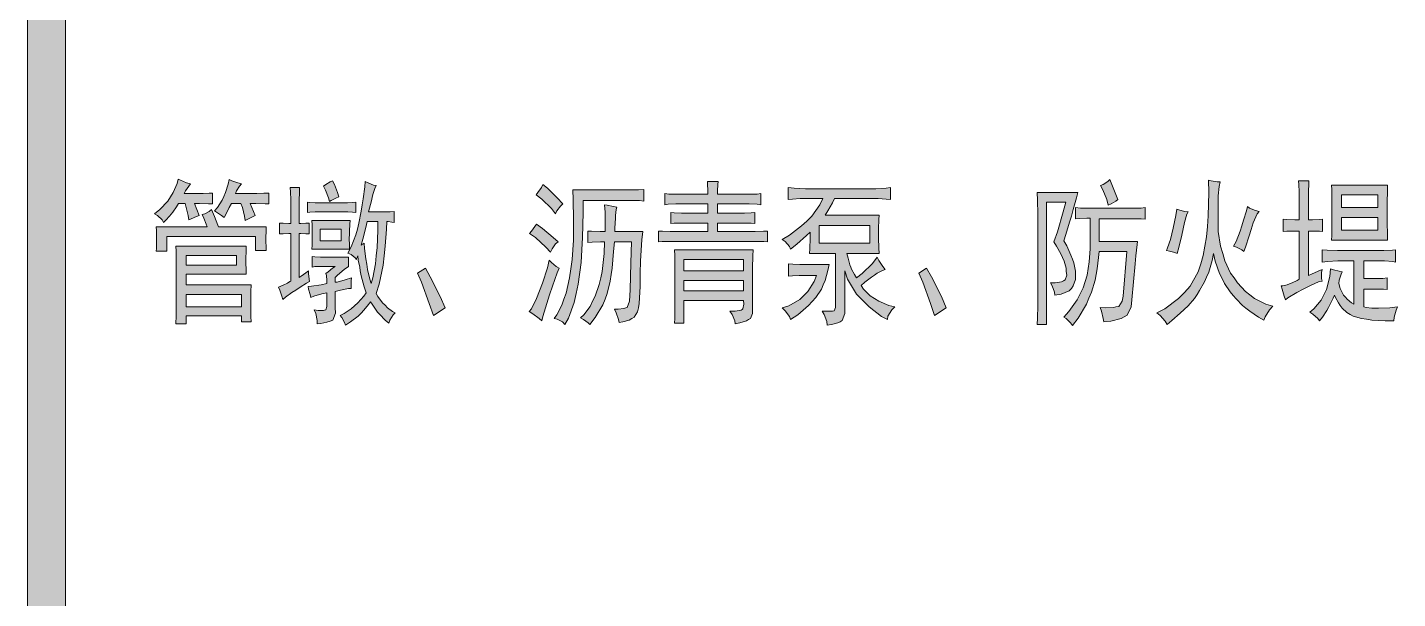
# Model space of a CAD drawing. Header units: millimetres. Extents: x 0 to 586, y 0 to 414.
# Drawn here: x 541.05 to 565.85, y 20.63 to 30.97 of the extents above; entities that cross this region are included whole.
import ezdxf

# ---------------------------------------------------------------- set-up
doc = ezdxf.new("R2010")
doc.units = ezdxf.units.MM

msp = doc.modelspace()

# ---------------------------------------------------------------- hatches: boundary and pattern name
h = msp.add_hatch(color=0)
h.dxf.hatch_style = 2
h.paths.add_polyline_path([(541.736139, 9.860139), (541.048222, 9.860139), (541.048222, 404.223361), (541.736139, 404.223361)])
h = msp.add_hatch(color=0)
h.dxf.hatch_style = 2
h.paths.add_polyline_path([(544.399611, 27.774194), (544.329056, 27.777722), (544.16325, 27.784778), (544.071528, 27.784778), (544.159722, 27.562528), (544.106806, 27.544889), (544.011556, 27.506083), (543.97275, 27.484917), (543.958639, 27.562528), (543.923361, 27.710694), (543.902194, 27.784778), (543.785778, 27.784778), (543.746972, 27.721278), (543.679944, 27.626028), (543.648194, 27.59075), (543.619972, 27.555472), (543.552944, 27.477861), (543.514139, 27.439056), (543.485917, 27.484917), (543.404778, 27.562528), (543.351861, 27.594278), (543.447111, 27.671889), (543.588222, 27.827111), (543.637611, 27.904722), (543.687, 27.982333), (543.757556, 28.144611), (543.778722, 28.22575), (543.817528, 28.204583), (543.930417, 28.158722), (544.000972, 28.137556), (543.969222, 28.09875), (543.912778, 28.010556), (543.884556, 27.961167), (544.177361, 27.961167), (544.230278, 27.961167), (544.339639, 27.968222), (544.399611, 27.97175)])
h = msp.add_hatch(color=0)
h.dxf.hatch_style = 2
h.paths.add_polyline_path([(544.992278, 27.474333), (544.978167, 27.551944), (544.939361, 27.707167), (544.911139, 27.784778), (544.745333, 27.784778), (544.703, 27.707167), (544.6395, 27.580167), (544.611278, 27.530778), (544.561889, 27.562528), (544.473694, 27.6225), (544.434889, 27.650722), (544.487806, 27.710694), (544.572472, 27.841222), (544.604222, 27.911778), (544.632444, 27.978806), (544.681833, 28.134028), (544.699472, 28.215167), (544.748861, 28.194), (544.858222, 28.155194), (544.921722, 28.137556), (544.886444, 28.09875), (544.833528, 28.010556), (544.815889, 27.961167), (545.161611, 27.961167), (545.200417, 27.961167), (545.327417, 27.968222), (545.419139, 27.97175), (545.419139, 27.774194), (545.352111, 27.777722), (545.182778, 27.784778), (545.080472, 27.784778), (545.168667, 27.562528)])
h = msp.add_hatch(color=0)
h.dxf.hatch_style = 2
h.paths.add_polyline_path([(545.817778, 27.795361), (545.817778, 27.851806), (545.810722, 27.989389), (545.807194, 28.070528), (545.976528, 28.070528), (545.973, 27.982333), (545.965944, 27.84475), (545.965944, 27.795361), (545.965944, 27.417889), (545.997694, 27.417889), (546.085889, 27.424944), (546.145861, 27.428472), (546.145861, 27.230917), (546.085889, 27.234444), (545.997694, 27.2415), (545.965944, 27.2415), (545.965944, 26.444222), (546.001222, 26.465389), (546.085889, 26.525361), (546.135278, 26.564167), (546.138806, 26.51125), (546.149389, 26.408944), (546.152917, 26.366611), (546.103528, 26.338389), (545.983583, 26.264306), (545.9095, 26.214917), (545.835417, 26.169056), (545.719, 26.084389), (545.673139, 26.045583), (545.6555, 26.102028), (545.616694, 26.211389), (545.595528, 26.267833), (545.634333, 26.281944), (545.701361, 26.313694), (545.729583, 26.327806), (545.754278, 26.341917), (545.800139, 26.366611), (545.817778, 26.377194), (545.817778, 27.2415), (545.7825, 27.2415), (545.680194, 27.234444), (545.613167, 27.230917), (545.613167, 27.428472), (545.680194, 27.424944), (545.7825, 27.417889), (545.817778, 27.417889)])
h = msp.add_hatch(color=0)
h.dxf.hatch_style = 2
h.paths.add_polyline_path([(546.569194, 28.194), (546.604472, 28.123444), (546.660917, 27.978806), (546.685611, 27.904722), (546.632694, 27.8765), (546.548028, 27.834167), (546.516278, 27.816528), (546.498639, 27.883556), (546.445722, 28.021139), (546.410444, 28.095222), (546.44925, 28.123444), (546.530389, 28.172833)])
h = msp.add_hatch(color=0)
h.paths.add_polyline_path([(547.031333, 26.832278), (547.02075, 26.814639), (547.006639, 26.782889), (547.003111, 26.76525), (546.981944, 26.797), (546.907861, 26.8605), (546.851417, 26.885194), (546.911389, 26.998083), (546.996056, 27.213278), (547.02075, 27.319111), (547.048972, 27.424944), (547.091306, 27.643667), (547.108944, 27.756556), (547.126583, 27.869444), (547.154806, 28.084639), (547.161861, 28.183417), (547.214778, 28.155194), (547.313556, 28.116389), (547.359417, 28.105806), (547.334722, 28.056417), (547.299444, 27.947056), (547.288861, 27.890611), (547.27475, 27.830639), (547.243, 27.700111), (547.225361, 27.629556), (547.429972, 27.629556), (547.486417, 27.629556), (547.616944, 27.633083), (547.6875, 27.640139), (547.6875, 27.439056), (547.645167, 27.446111), (547.578139, 27.453167), (547.553444, 27.453167), (547.549917, 27.319111), (547.525222, 27.012194), (547.507583, 26.835806), (547.489944, 26.662944), (547.415861, 26.32075), (547.359417, 26.154944), (547.394694, 26.094972), (547.475833, 25.985611), (547.521694, 25.93975), (547.567556, 25.893889), (547.659278, 25.823333), (547.705139, 25.802167), (547.669861, 25.763361), (547.609889, 25.668111), (547.588722, 25.611667), (547.525222, 25.668111), (547.426444, 25.770417), (547.387639, 25.816278), (547.352361, 25.865667), (547.288861, 25.957389), (547.260639, 25.999722), (547.225361, 25.950333), (547.140694, 25.848028), (547.087778, 25.795111), (547.038389, 25.742194), (546.897278, 25.636361), (546.809083, 25.579917), (546.791444, 25.629306), (546.742056, 25.7175), (546.710306, 25.756306), (546.780861, 25.791583), (546.911389, 25.87625), (546.971361, 25.929167), (547.031333, 25.982083), (547.137167, 26.102028), (547.1795, 26.165528), (547.144222, 26.271361), (547.091306, 26.472444), (547.073667, 26.564167), (547.063083, 26.627667), (547.038389, 26.758194)])
h.paths.add_polyline_path([(547.197139, 27.453167), (547.175972, 27.347333), (547.123056, 27.135667), (547.091306, 27.029833), (547.101889, 27.036889), (547.126583, 27.054528), (547.144222, 27.065111), (547.151278, 26.969861), (547.172444, 26.779361), (547.190083, 26.680583), (547.207722, 26.585333), (547.246528, 26.408944), (547.271222, 26.331333), (547.299444, 26.437167), (547.348833, 26.691167), (547.362944, 26.835806), (547.377056, 26.983972), (547.394694, 27.290889), (547.394694, 27.453167)])
h = msp.add_hatch(color=0)
h.dxf.hatch_style = 2
h.paths.add_polyline_path([(550.379194, 28.126972), (550.460333, 28.059944), (550.64025, 27.883556), (550.742556, 27.774194), (550.700222, 27.735389), (550.633194, 27.647194), (550.6085, 27.594278), (550.534417, 27.689528), (550.358028, 27.862389), (550.255722, 27.94), (550.291, 27.978806), (550.3545, 28.070528)])
h = msp.add_hatch(color=0)
h.dxf.hatch_style = 2
h.paths.add_polyline_path([(550.777833, 25.5905), (550.7355, 25.636361), (550.636722, 25.689278), (550.583806, 25.699861), (550.633194, 25.766889), (550.721389, 25.943278), (550.760194, 26.049111), (550.799, 26.158472), (550.8625, 26.433639), (550.883667, 26.599444), (550.908361, 26.76525), (550.933056, 27.118028), (550.933056, 27.301472), (550.936583, 27.488444), (550.929528, 27.851806), (550.918944, 28.028194), (551.903194, 28.028194), (551.963167, 28.028194), (552.111333, 28.031722), (552.206583, 28.038778), (552.206583, 27.827111), (552.128972, 27.834167), (551.980806, 27.837694), (551.903194, 27.837694), (551.105917, 27.837694), (551.105917, 27.618972), (551.095333, 27.167417), (551.08475, 26.941639), (551.074167, 26.715861), (551.02125, 26.32075), (550.982444, 26.154944), (550.943639, 25.989139), (550.841333, 25.706917)])
h = msp.add_hatch(color=0)
h.dxf.hatch_style = 2
h.paths.add_polyline_path([(553.550667, 28.183417), (553.547139, 28.126972), (553.543611, 28.010556), (553.543611, 27.950583), (554.030444, 27.950583), (554.111583, 27.950583), (554.256222, 27.954111), (554.32325, 27.961167), (554.32325, 27.760083), (554.256222, 27.767139), (554.115111, 27.774194), (554.041028, 27.774194), (553.543611, 27.774194), (553.543611, 27.608389), (553.966944, 27.608389), (554.026917, 27.608389), (554.150389, 27.611917), (554.217417, 27.618972), (554.217417, 27.417889), (554.150389, 27.424944), (554.026917, 27.428472), (553.966944, 27.428472), (553.543611, 27.428472), (553.543611, 27.27325), (554.136278, 27.27325), (554.220944, 27.27325), (554.376167, 27.280306), (554.446722, 27.283833), (554.446722, 27.086278), (554.379694, 27.093333), (554.224472, 27.096861), (554.136278, 27.096861), (552.753389, 27.096861), (552.682833, 27.096861), (552.541722, 27.093333), (552.471167, 27.086278), (552.471167, 27.283833), (552.54525, 27.280306), (552.686361, 27.27325), (552.753389, 27.27325), (553.367222, 27.27325), (553.367222, 27.428472), (552.958, 27.428472), (552.887444, 27.428472), (552.753389, 27.424944), (552.693417, 27.417889), (552.693417, 27.618972), (552.753389, 27.611917), (552.887444, 27.608389), (552.958, 27.608389), (553.367222, 27.608389), (553.367222, 27.774194), (552.859222, 27.774194), (552.785139, 27.774194), (552.647556, 27.767139), (552.587583, 27.760083), (552.587583, 27.961167), (552.658139, 27.954111), (552.795722, 27.950583), (552.859222, 27.950583), (553.367222, 27.950583), (553.367222, 28.017611), (553.360167, 28.134028), (553.356639, 28.183417)])
h = msp.add_hatch(color=0)
h.paths.add_polyline_path([(556.298806, 28.049361), (556.404639, 28.049361), (556.591611, 28.059944), (556.67275, 28.070528), (556.67275, 27.851806), (556.591611, 27.862389), (556.4505, 27.872972), (556.387, 27.872972), (555.660278, 27.872972), (555.625, 27.795361), (555.540333, 27.647194), (555.490944, 27.573111), (556.468139, 27.573111), (556.461083, 27.491972), (556.457556, 27.322639), (556.457556, 27.2415), (556.457556, 27.156833), (556.461083, 26.976917), (556.468139, 26.874611), (555.882528, 26.874611), (555.903694, 26.793472), (555.938972, 26.67), (555.953083, 26.631194), (555.967194, 26.592389), (556.020111, 26.493611), (556.058917, 26.433639), (556.161222, 26.51125), (556.348194, 26.698222), (556.432861, 26.807583), (556.461083, 26.747611), (556.535167, 26.63825), (556.573972, 26.588861), (556.528111, 26.571222), (556.432861, 26.518306), (556.383472, 26.483028), (556.330556, 26.44775), (556.210611, 26.356028), (556.140056, 26.299583), (556.182389, 26.232556), (556.305861, 26.112611), (556.383472, 26.063222), (556.461083, 26.010306), (556.644528, 25.932694), (556.750361, 25.911528), (556.693917, 25.855083), (556.626889, 25.738667), (556.616306, 25.678694), (556.506944, 25.735139), (556.284694, 25.908), (556.171806, 26.024417), (556.058917, 26.140833), (555.896639, 26.408944), (555.84725, 26.564167), (555.84725, 25.900944), (555.843722, 25.791583), (555.797861, 25.661056), (555.759056, 25.639889), (555.72025, 25.62225), (555.603833, 25.5905), (555.526222, 25.579917), (555.519167, 25.646944), (555.473306, 25.773944), (555.438028, 25.833917), (555.505056, 25.830389), (555.600306, 25.830389), (555.625, 25.833917), (555.653222, 25.840972), (555.677917, 25.900944), (555.677917, 25.957389), (555.677917, 26.874611), (555.208722, 26.874611), (555.21225, 26.959278), (555.219306, 27.153306), (555.219306, 27.262667), (555.152278, 27.202694), (554.975889, 27.047472), (554.863, 26.952222), (554.841833, 27.001611), (554.764222, 27.093333), (554.711306, 27.132139), (554.841833, 27.206222), (555.064083, 27.375556), (555.155806, 27.46375), (555.247528, 27.551944), (555.395694, 27.756556), (555.448611, 27.872972), (555.092306, 27.872972), (555.035861, 27.872972), (554.898278, 27.862389), (554.820667, 27.851806), (554.820667, 28.070528), (554.9265, 28.059944), (555.134639, 28.049361), (555.236944, 28.049361)])
h.paths.add_polyline_path([(556.298806, 27.065111), (556.298806, 27.386139), (555.378056, 27.386139), (555.378056, 27.065111)])
h = msp.add_hatch(color=0)
h.dxf.hatch_style = 2
h.paths.add_polyline_path([(560.613278, 27.7495), (560.588583, 27.851806), (560.518028, 28.028194), (560.472167, 28.105806), (560.521556, 28.126972), (560.606222, 28.183417), (560.6415, 28.215167), (560.690889, 28.09875), (560.764972, 27.915306), (560.789667, 27.851806), (560.754389, 27.827111), (560.666194, 27.777722)])
h = msp.add_hatch(color=0)
h.dxf.hatch_style = 2
h.paths.add_polyline_path([(562.64175, 28.172833), (562.624111, 28.088167), (562.606472, 27.918833), (562.602944, 27.834167), (562.602944, 27.7495), (562.602944, 27.530778), (562.602944, 27.40025), (562.606472, 27.27325), (562.648806, 27.008667), (562.687611, 26.874611), (562.726417, 26.744083), (562.828722, 26.521833), (562.892222, 26.433639), (562.952194, 26.345444), (563.096833, 26.190222), (563.177972, 26.126722), (563.262639, 26.063222), (563.46725, 25.960917), (563.590722, 25.922111), (563.534278, 25.855083), (563.453139, 25.728083), (563.431972, 25.668111), (563.333194, 25.724556), (563.174444, 25.830389), (563.107417, 25.883306), (563.043917, 25.936222), (562.9275, 26.052639), (562.874583, 26.116139), (562.821667, 26.179639), (562.719361, 26.331333), (562.6735, 26.423056), (562.627639, 26.51125), (562.550028, 26.737028), (562.518278, 26.874611), (562.497111, 26.747611), (562.433611, 26.535944), (562.394806, 26.44775), (562.356, 26.363083), (562.267806, 26.204333), (562.221944, 26.133778), (562.176083, 26.063222), (562.059667, 25.925639), (561.989111, 25.862139), (561.915028, 25.798639), (561.763333, 25.661056), (561.678667, 25.5905), (561.646917, 25.650472), (561.551667, 25.756306), (561.491694, 25.802167), (561.636333, 25.872722), (561.886806, 26.059694), (561.992639, 26.172583), (562.094944, 26.285472), (562.243111, 26.546528), (562.288972, 26.691167), (562.334833, 26.839333), (562.391278, 27.178), (562.408917, 27.3685), (562.423028, 27.559), (562.433611, 27.978806), (562.430083, 28.204583), (562.479472, 28.194), (562.585306, 28.176361)])
h = msp.add_hatch(color=0)
h.dxf.hatch_style = 2
h.paths.add_polyline_path([(564.246889, 28.194), (564.243361, 28.116389), (564.239833, 28.021139), (564.239833, 28.007028), (564.239833, 27.484917), (564.310389, 27.484917), (564.437389, 27.491972), (564.493833, 27.4955), (564.493833, 27.27325), (564.437389, 27.280306), (564.310389, 27.283833), (564.239833, 27.283833), (564.239833, 26.475972), (564.29275, 26.500667), (564.416222, 26.553583), (564.486778, 26.588861), (564.472667, 26.532417), (564.472667, 26.426583), (564.486778, 26.377194), (564.433861, 26.366611), (564.261, 26.292528), (564.144583, 26.232556), (564.028167, 26.172583), (563.865889, 26.073806), (563.820028, 26.035), (563.798861, 26.105556), (563.760056, 26.232556), (563.742417, 26.289), (563.774167, 26.289), (563.851778, 26.306639), (563.897639, 26.327806), (563.9435, 26.345444), (564.031694, 26.387778), (564.0705, 26.408944), (564.0705, 27.283833), (563.989361, 27.283833), (563.844722, 27.280306), (563.777694, 27.27325), (563.777694, 27.4955), (563.844722, 27.491972), (563.989361, 27.484917), (564.0705, 27.484917), (564.0705, 27.94), (564.0705, 27.992917), (564.066972, 28.123444), (564.059917, 28.194)])
h = msp.add_hatch(color=0)
h.paths.add_polyline_path([(565.672111, 28.116389), (565.668583, 28.031722), (565.665056, 27.784778), (565.665056, 27.618972), (565.665056, 27.453167), (565.668583, 27.202694), (565.672111, 27.118028), (564.656111, 27.118028), (564.659639, 27.202694), (564.663167, 27.453167), (564.663167, 27.618972), (564.663167, 27.788306), (564.659639, 28.038778), (564.656111, 28.116389)])
h.paths.add_polyline_path([(565.495722, 27.297944), (565.495722, 27.530778), (564.839556, 27.530778), (564.839556, 27.297944)])
h.paths.add_polyline_path([(565.495722, 27.707167), (565.495722, 27.94), (564.839556, 27.94), (564.839556, 27.707167)])
h = msp.add_hatch(color=0)
h.dxf.hatch_style = 2
h.paths.add_polyline_path([(546.996056, 27.618972), (546.936083, 27.6225), (546.847889, 27.629556), (546.816139, 27.629556), (546.304611, 27.629556), (546.255222, 27.629556), (546.1635, 27.6225), (546.117639, 27.618972), (546.117639, 27.805944), (546.1635, 27.798889), (546.25875, 27.795361), (546.311667, 27.795361), (546.809083, 27.795361), (546.844361, 27.795361), (546.936083, 27.798889), (546.996056, 27.805944)])
h = msp.add_hatch(color=0)
h.dxf.hatch_style = 2
h.paths.add_polyline_path([(559.4985, 27.805944), (559.4985, 25.5905), (559.329167, 25.5905), (559.332694, 25.706917), (559.33975, 25.932694), (559.33975, 26.045583), (559.33975, 27.474333), (559.33975, 27.59075), (559.332694, 27.84475), (559.329167, 27.982333), (560.066472, 27.982333), (560.03825, 27.883556), (559.978278, 27.671889), (559.946528, 27.555472), (559.91125, 27.442583), (559.844222, 27.220333), (559.808944, 27.107444), (559.861861, 27.015722), (559.939472, 26.846389), (559.967694, 26.775833), (559.992389, 26.705278), (560.020611, 26.553583), (560.020611, 26.475972), (560.020611, 26.405417), (559.981806, 26.289), (559.946528, 26.243139), (559.907722, 26.200806), (559.759556, 26.140833), (559.646667, 26.123194), (559.639611, 26.176111), (559.600806, 26.289), (559.569056, 26.345444), (559.653722, 26.345444), (559.770139, 26.363083), (559.801889, 26.38425), (559.837167, 26.401889), (559.861861, 26.486556), (559.854806, 26.550056), (559.851278, 26.613556), (559.816, 26.740556), (559.78425, 26.804056), (559.756028, 26.867556), (559.678417, 27.008667), (559.629028, 27.086278), (559.692528, 27.269722), (559.798361, 27.629556), (559.844222, 27.805944)])
h = msp.add_hatch(color=0)
h.dxf.hatch_style = 2
h.paths.add_polyline_path([(544.381972, 27.671889), (544.434889, 27.544889), (544.494861, 27.389667), (544.505444, 27.361444), (545.373278, 27.361444), (545.36975, 27.283833), (545.366222, 27.167417), (545.366222, 27.132139), (545.366222, 27.096861), (545.36975, 26.998083), (545.373278, 26.931056), (545.17925, 26.931056), (545.17925, 27.185056), (543.574111, 27.185056), (543.574111, 26.920472), (543.380083, 26.920472), (543.383611, 26.969861), (543.387139, 27.068639), (543.387139, 27.118028), (543.387139, 27.167417), (543.383611, 27.290889), (543.380083, 27.361444), (544.300833, 27.361444), (544.286722, 27.407306), (544.244389, 27.516667), (544.212639, 27.583694), (544.2585, 27.594278), (544.339639, 27.640139)])
h = msp.add_hatch(color=0)
h.dxf.hatch_style = 2
h.paths.add_polyline_path([(551.762083, 25.625778), (551.7515, 25.678694), (551.709167, 25.802167), (551.673889, 25.869194), (551.744444, 25.869194), (551.84675, 25.879778), (551.8785, 25.890361), (551.906722, 25.900944), (551.945528, 26.013833), (551.952583, 26.116139), (551.959639, 26.218444), (551.97375, 26.705278), (551.984333, 27.086278), (551.673889, 27.086278), (551.659778, 26.909889), (551.631556, 26.613556), (551.617444, 26.493611), (551.599806, 26.373667), (551.543361, 26.151417), (551.504556, 26.049111), (551.46575, 25.946806), (551.328167, 25.7175), (551.229389, 25.5905), (551.201167, 25.618722), (551.1165, 25.678694), (551.063583, 25.713972), (551.123556, 25.766889), (551.232917, 25.918583), (551.278778, 26.010306), (551.324639, 26.105556), (551.398722, 26.317222), (551.426944, 26.433639), (551.451639, 26.550056), (551.486917, 26.874611), (551.4975, 27.086278), (551.419889, 27.086278), (551.271722, 27.079222), (551.194111, 27.075694), (551.194111, 27.283833), (551.261139, 27.280306), (551.416361, 27.27325), (551.504556, 27.27325), (551.508083, 27.379083), (551.504556, 27.6225), (551.4975, 27.760083), (551.543361, 27.7495), (551.65625, 27.728333), (551.716222, 27.71775), (551.709167, 27.671889), (551.695056, 27.566056), (551.691528, 27.502556), (551.688, 27.439056), (551.680944, 27.322639), (551.680944, 27.27325), (552.188944, 27.27325), (552.171306, 27.125083), (552.146611, 26.744083), (552.143083, 26.51125), (552.139556, 26.278417), (552.121917, 25.9715), (552.107806, 25.893889), (552.093694, 25.819806), (552.033722, 25.721028), (551.987861, 25.696333), (551.942, 25.671639), (551.829111, 25.636361)])
h = msp.add_hatch(color=0)
h.dxf.hatch_style = 2
h.paths.add_polyline_path([(561.040139, 26.035), (561.026028, 25.911528), (560.959, 25.759833), (560.902556, 25.728083), (560.846111, 25.699861), (560.662667, 25.650472), (560.535667, 25.636361), (560.525083, 25.699861), (560.489806, 25.833917), (560.465111, 25.900944), (560.560361, 25.893889), (560.708528, 25.897417), (560.754389, 25.908), (560.803778, 25.915056), (560.867278, 26.010306), (560.881389, 26.102028), (560.951944, 26.909889), (560.447472, 26.909889), (560.440417, 26.804056), (560.415722, 26.595917), (560.398083, 26.493611), (560.376917, 26.391306), (560.309889, 26.176111), (560.264028, 26.06675), (560.218167, 25.957389), (560.07, 25.706917), (559.967694, 25.569333), (559.932417, 25.618722), (559.851278, 25.696333), (559.808944, 25.724556), (559.900667, 25.823333), (560.048833, 26.035), (560.105278, 26.144361), (560.161722, 26.253722), (560.232278, 26.486556), (560.249917, 26.602972), (560.267556, 26.722917), (560.285194, 26.959278), (560.285194, 27.075694), (560.285194, 27.516667), (560.225222, 27.516667), (560.091167, 27.513139), (560.020611, 27.506083), (560.020611, 27.707167), (560.108806, 27.700111), (560.249917, 27.696583), (560.302833, 27.696583), (561.0225, 27.696583), (561.078944, 27.696583), (561.209472, 27.700111), (561.280028, 27.707167), (561.280028, 27.4955), (561.213, 27.502556), (561.082472, 27.506083), (561.0225, 27.506083), (560.447472, 27.506083), (560.447472, 27.096861), (561.145972, 27.096861), (561.135389, 27.036889), (561.114222, 26.832278), (561.100111, 26.687639)])
h = msp.add_hatch(color=0)
h.dxf.hatch_style = 2
h.paths.add_polyline_path([(562.059667, 27.629556), (562.034972, 27.59075), (561.992639, 27.439056), (561.971472, 27.322639), (561.946778, 27.20975), (561.893861, 26.9875), (561.862111, 26.874611), (561.819778, 26.89225), (561.721, 26.920472), (561.668083, 26.931056), (561.68925, 26.980444), (561.738639, 27.132139), (561.766861, 27.234444), (561.791556, 27.33675), (561.837417, 27.562528), (561.855056, 27.682472), (561.893861, 27.668361), (561.996167, 27.640139)])
h = msp.add_hatch(color=0)
h.dxf.hatch_style = 2
h.paths.add_polyline_path([(563.343778, 27.640139), (563.3085, 27.594278), (563.237944, 27.432), (563.202667, 27.312056), (563.167389, 27.195639), (563.100361, 26.991028), (563.068611, 26.909889), (563.029806, 26.941639), (562.934556, 26.991028), (562.881639, 27.008667), (562.9275, 27.096861), (563.001583, 27.283833), (563.033333, 27.379083), (563.065083, 27.477861), (563.114472, 27.650722), (563.132111, 27.728333), (563.170917, 27.700111), (563.27675, 27.657778)])
h = msp.add_hatch(color=0)
h.paths.add_polyline_path([(546.890222, 27.474333), (546.883167, 27.407306), (546.876111, 27.280306), (546.876111, 27.220333), (546.872583, 27.156833), (546.876111, 27.026306), (546.879639, 26.952222), (546.198778, 26.952222), (546.202306, 27.026306), (546.205833, 27.153306), (546.205833, 27.206222), (546.205833, 27.262667), (546.202306, 27.396722), (546.198778, 27.474333)])
h.paths.add_polyline_path([(546.727944, 27.107444), (546.727944, 27.319111), (546.346944, 27.319111), (546.346944, 27.107444)])
h = msp.add_hatch(color=0)
h.dxf.hatch_style = 2
h.paths.add_polyline_path([(550.266306, 27.407306), (550.372139, 27.329694), (550.566167, 27.167417), (550.654361, 27.086278), (550.6085, 27.054528), (550.545, 26.959278), (550.520306, 26.899306), (550.435639, 26.991028), (550.245139, 27.163889), (550.139306, 27.2415), (550.171056, 27.283833), (550.234556, 27.3685)])
h = msp.add_hatch(color=0)
h.paths.add_polyline_path([(545.009917, 27.008667), (545.006389, 26.920472), (545.002861, 26.786417), (545.002861, 26.744083), (545.002861, 26.705278), (545.006389, 26.581806), (545.009917, 26.500667), (543.919833, 26.500667), (543.919833, 26.310167), (545.098111, 26.310167), (545.094583, 26.190222), (545.091056, 26.006778), (545.091056, 25.946806), (545.091056, 25.890361), (545.094583, 25.735139), (545.098111, 25.636361), (544.921722, 25.636361), (544.921722, 25.745722), (543.919833, 25.745722), (543.919833, 25.601083), (543.732861, 25.601083), (543.739917, 25.745722), (543.743444, 25.918583), (543.743444, 25.946806), (543.743444, 26.641778), (543.743444, 26.737028), (543.739917, 26.920472), (543.732861, 27.008667)])
h.paths.add_polyline_path([(544.921722, 25.911528), (544.921722, 26.133778), (543.919833, 26.133778), (543.919833, 25.911528)])
h.paths.add_polyline_path([(544.833528, 26.666472), (544.833528, 26.842861), (543.919833, 26.842861), (543.919833, 26.666472)])
h = msp.add_hatch(color=0)
h.dxf.hatch_style = 2
h.paths.add_polyline_path([(546.128222, 26.278417), (546.191722, 26.281944), (546.364583, 26.310167), (546.470417, 26.331333), (546.470417, 26.387778), (546.463361, 26.475972), (546.452778, 26.51125), (546.491583, 26.543), (546.572722, 26.610028), (546.622111, 26.641778), (546.410444, 26.641778), (546.354, 26.641778), (546.251694, 26.63825), (546.205833, 26.631194), (546.205833, 26.821694), (546.251694, 26.814639), (546.354, 26.807583), (546.410444, 26.807583), (546.862, 26.807583), (546.862, 26.641778), (546.780861, 26.588861), (546.660917, 26.486556), (546.622111, 26.444222), (546.622111, 26.356028), (546.653861, 26.359556), (546.7985, 26.398361), (546.914917, 26.433639), (546.911389, 26.38425), (546.907861, 26.289), (546.907861, 26.243139), (546.858472, 26.239611), (546.717361, 26.211389), (546.622111, 26.190222), (546.622111, 25.900944), (546.625639, 25.795111), (546.579778, 25.671639), (546.526861, 25.650472), (546.470417, 25.632833), (546.357528, 25.608139), (546.294028, 25.601083), (546.294028, 25.661056), (546.269333, 25.791583), (546.241111, 25.855083), (546.311667, 25.8445), (546.406917, 25.8445), (546.428083, 25.851556), (546.44925, 25.858611), (546.470417, 25.918583), (546.470417, 25.967972), (546.470417, 26.165528), (546.378694, 26.144361), (546.234056, 26.102028), (546.181139, 26.077333), (546.167028, 26.133778), (546.138806, 26.232556)])
h = msp.add_hatch(color=0)
h.paths.add_polyline_path([(553.765861, 25.833917), (553.857583, 25.833917), (553.966944, 25.848028), (553.984583, 25.862139), (554.002222, 25.87625), (554.016333, 25.957389), (554.012806, 26.024417), (552.933306, 26.024417), (552.933306, 25.611667), (552.763972, 25.611667), (552.7675, 25.699861), (552.771028, 25.929167), (552.771028, 26.06675), (552.771028, 26.500667), (552.771028, 26.620611), (552.7675, 26.842861), (552.763972, 26.941639), (554.189194, 26.941639), (554.182139, 26.835806), (554.171556, 26.610028), (554.171556, 26.486556), (554.171556, 25.855083), (554.171556, 25.791583), (554.136278, 25.699861), (554.101, 25.678694), (554.065722, 25.657528), (553.945778, 25.618722), (553.861111, 25.601083), (553.854056, 25.657528), (553.804667, 25.773944)])
h.paths.add_polyline_path([(554.012806, 26.564167), (554.012806, 26.76525), (552.933306, 26.76525), (552.933306, 26.564167)])
h.paths.add_polyline_path([(554.012806, 26.200806), (554.012806, 26.387778), (552.933306, 26.387778), (552.933306, 26.200806)])
h = msp.add_hatch(color=0)
h.dxf.hatch_style = 2
h.paths.add_polyline_path([(564.486778, 26.941639), (564.574972, 26.938111), (564.761944, 26.931056), (564.857194, 26.931056), (565.506306, 26.931056), (565.601556, 26.931056), (565.756778, 26.938111), (565.81675, 26.941639), (565.81675, 26.719389), (565.763833, 26.729972), (565.612139, 26.744083), (565.513361, 26.744083), (565.238194, 26.744083), (565.238194, 26.423056), (565.382833, 26.423056), (565.442806, 26.423056), (565.583917, 26.426583), (565.665056, 26.433639), (565.665056, 26.221972), (565.5945, 26.229028), (565.456917, 26.232556), (565.389889, 26.232556), (565.238194, 26.232556), (565.238194, 25.911528), (565.280528, 25.900944), (565.382833, 25.886833), (565.442806, 25.883306), (565.506306, 25.883306), (565.710917, 25.893889), (565.852028, 25.911528), (565.823806, 25.851556), (565.788528, 25.724556), (565.781472, 25.657528), (565.629778, 25.657528), (565.386361, 25.671639), (565.291111, 25.68575), (565.199389, 25.699861), (565.047694, 25.742194), (564.99125, 25.773944), (564.934806, 25.805694), (564.846611, 25.883306), (564.814861, 25.932694), (564.783111, 25.985611), (564.730194, 26.077333), (564.709028, 26.123194), (564.684333, 26.06675), (564.631417, 25.957389), (564.603194, 25.900944), (564.571444, 25.8445), (564.490306, 25.724556), (564.440917, 25.657528), (564.405639, 25.699861), (564.317444, 25.777472), (564.264528, 25.81275), (564.338611, 25.872722), (564.465611, 26.031472), (564.518528, 26.126722), (564.567917, 26.2255), (564.627889, 26.461861), (564.638472, 26.599444), (564.691389, 26.581806), (564.797222, 26.553583), (564.850139, 26.543), (564.828972, 26.500667), (564.797222, 26.394833), (564.786639, 26.331333), (564.814861, 26.243139), (564.874833, 26.119667), (564.906583, 26.084389), (564.941861, 26.049111), (565.019472, 25.985611), (565.061806, 25.957389), (565.061806, 26.744083), (564.857194, 26.744083), (564.769, 26.744083), (564.585556, 26.729972), (564.486778, 26.719389)])
h = msp.add_hatch(color=0)
h.dxf.hatch_style = 2
h.paths.add_polyline_path([(548.396583, 25.756306), (548.3225, 25.9715), (548.181389, 26.356028), (548.110833, 26.521833), (548.251944, 26.610028), (548.340139, 26.454806), (548.520056, 26.094972), (548.60825, 25.890361)])
h = msp.add_hatch(color=0)
h.dxf.hatch_style = 2
h.paths.add_polyline_path([(550.672, 26.610028), (550.636722, 26.525361), (550.552056, 26.285472), (550.499139, 26.126722), (550.44975, 25.9715), (550.379194, 25.735139), (550.361556, 25.657528), (550.312167, 25.699861), (550.199278, 25.784528), (550.13225, 25.823333), (550.171056, 25.872722), (550.266306, 26.063222), (550.319222, 26.200806), (550.372139, 26.338389), (550.460333, 26.617083), (550.495611, 26.754667), (550.534417, 26.715861), (550.622611, 26.641778)])
h = msp.add_hatch(color=0)
h.dxf.hatch_style = 2
h.paths.add_polyline_path([(555.565028, 26.677056), (555.540333, 26.571222), (555.487417, 26.387778), (555.452139, 26.310167), (555.420389, 26.232556), (555.318083, 26.080861), (555.254583, 26.006778), (555.187556, 25.932694), (554.993528, 25.766889), (554.863, 25.678694), (554.841833, 25.735139), (554.764222, 25.840972), (554.711306, 25.890361), (554.83125, 25.929167), (555.028806, 26.042056), (555.102889, 26.116139), (555.176972, 26.190222), (555.293389, 26.370139), (555.332194, 26.475972), (555.074667, 26.475972), (555.02175, 26.475972), (554.898278, 26.472444), (554.827722, 26.465389), (554.827722, 26.687639), (554.901806, 26.680583), (555.032333, 26.677056), (555.08525, 26.677056)])
h = msp.add_hatch(color=0)
h.dxf.hatch_style = 2
h.paths.add_polyline_path([(557.470028, 25.756306), (557.395944, 25.9715), (557.254833, 26.356028), (557.184278, 26.521833), (557.325389, 26.610028), (557.417111, 26.454806), (557.5935, 26.094972), (557.681694, 25.890361)])

# ---------------------------------------------------------------- linework, layer by layer
at = {"color": 0, "lineweight": 0}
for points in [[(541.736139, 9.860139), (541.048222, 9.860139), (541.048222, 404.223361), (541.736139, 404.223361)], [(544.399611, 27.774194), (544.329056, 27.777722), (544.16325, 27.784778), (544.071528, 27.784778), (544.159722, 27.562528), (544.106806, 27.544889), (544.011556, 27.506083), (543.97275, 27.484917), (543.958639, 27.562528), (543.923361, 27.710694), (543.902194, 27.784778), (543.785778, 27.784778), (543.746972, 27.721278), (543.679944, 27.626028), (543.648194, 27.59075), (543.619972, 27.555472), (543.552944, 27.477861), (543.514139, 27.439056), (543.485917, 27.484917), (543.404778, 27.562528), (543.351861, 27.594278), (543.447111, 27.671889), (543.588222, 27.827111), (543.637611, 27.904722), (543.687, 27.982333), (543.757556, 28.144611), (543.778722, 28.22575), (543.817528, 28.204583), (543.930417, 28.158722), (544.000972, 28.137556), (543.969222, 28.09875), (543.912778, 28.010556), (543.884556, 27.961167), (544.177361, 27.961167), (544.230278, 27.961167), (544.339639, 27.968222), (544.399611, 27.97175)], [(544.992278, 27.474333), (544.978167, 27.551944), (544.939361, 27.707167), (544.911139, 27.784778), (544.745333, 27.784778), (544.703, 27.707167), (544.6395, 27.580167), (544.611278, 27.530778), (544.561889, 27.562528), (544.473694, 27.6225), (544.434889, 27.650722), (544.487806, 27.710694), (544.572472, 27.841222), (544.604222, 27.911778), (544.632444, 27.978806), (544.681833, 28.134028), (544.699472, 28.215167), (544.748861, 28.194), (544.858222, 28.155194), (544.921722, 28.137556), (544.886444, 28.09875), (544.833528, 28.010556), (544.815889, 27.961167), (545.161611, 27.961167), (545.200417, 27.961167), (545.327417, 27.968222), (545.419139, 27.97175), (545.419139, 27.774194), (545.352111, 27.777722), (545.182778, 27.784778), (545.080472, 27.784778), (545.168667, 27.562528)], [(545.817778, 27.795361), (545.817778, 27.851806), (545.810722, 27.989389), (545.807194, 28.070528), (545.976528, 28.070528), (545.973, 27.982333), (545.965944, 27.84475), (545.965944, 27.795361), (545.965944, 27.417889), (545.997694, 27.417889), (546.085889, 27.424944), (546.145861, 27.428472), (546.145861, 27.230917), (546.085889, 27.234444), (545.997694, 27.2415), (545.965944, 27.2415), (545.965944, 26.444222), (546.001222, 26.465389), (546.085889, 26.525361), (546.135278, 26.564167), (546.138806, 26.51125), (546.149389, 26.408944), (546.152917, 26.366611), (546.103528, 26.338389), (545.983583, 26.264306), (545.9095, 26.214917), (545.835417, 26.169056), (545.719, 26.084389), (545.673139, 26.045583), (545.6555, 26.102028), (545.616694, 26.211389), (545.595528, 26.267833), (545.634333, 26.281944), (545.701361, 26.313694), (545.729583, 26.327806), (545.754278, 26.341917), (545.800139, 26.366611), (545.817778, 26.377194), (545.817778, 27.2415), (545.7825, 27.2415), (545.680194, 27.234444), (545.613167, 27.230917), (545.613167, 27.428472), (545.680194, 27.424944), (545.7825, 27.417889), (545.817778, 27.417889)], [(546.569194, 28.194), (546.604472, 28.123444), (546.660917, 27.978806), (546.685611, 27.904722), (546.632694, 27.8765), (546.548028, 27.834167), (546.516278, 27.816528), (546.498639, 27.883556), (546.445722, 28.021139), (546.410444, 28.095222), (546.44925, 28.123444), (546.530389, 28.172833)], [(547.031333, 26.832278), (547.02075, 26.814639), (547.006639, 26.782889), (547.003111, 26.76525), (546.981944, 26.797), (546.907861, 26.8605), (546.851417, 26.885194), (546.911389, 26.998083), (546.996056, 27.213278), (547.02075, 27.319111), (547.048972, 27.424944), (547.091306, 27.643667), (547.108944, 27.756556), (547.126583, 27.869444), (547.154806, 28.084639), (547.161861, 28.183417), (547.214778, 28.155194), (547.313556, 28.116389), (547.359417, 28.105806), (547.334722, 28.056417), (547.299444, 27.947056), (547.288861, 27.890611), (547.27475, 27.830639), (547.243, 27.700111), (547.225361, 27.629556), (547.429972, 27.629556), (547.486417, 27.629556), (547.616944, 27.633083), (547.6875, 27.640139), (547.6875, 27.439056), (547.645167, 27.446111), (547.578139, 27.453167), (547.553444, 27.453167), (547.549917, 27.319111), (547.525222, 27.012194), (547.507583, 26.835806), (547.489944, 26.662944), (547.415861, 26.32075), (547.359417, 26.154944), (547.394694, 26.094972), (547.475833, 25.985611), (547.521694, 25.93975), (547.567556, 25.893889), (547.659278, 25.823333), (547.705139, 25.802167), (547.669861, 25.763361), (547.609889, 25.668111), (547.588722, 25.611667), (547.525222, 25.668111), (547.426444, 25.770417), (547.387639, 25.816278), (547.352361, 25.865667), (547.288861, 25.957389), (547.260639, 25.999722), (547.225361, 25.950333), (547.140694, 25.848028), (547.087778, 25.795111), (547.038389, 25.742194), (546.897278, 25.636361), (546.809083, 25.579917), (546.791444, 25.629306), (546.742056, 25.7175), (546.710306, 25.756306), (546.780861, 25.791583), (546.911389, 25.87625), (546.971361, 25.929167), (547.031333, 25.982083), (547.137167, 26.102028), (547.1795, 26.165528), (547.144222, 26.271361), (547.091306, 26.472444), (547.073667, 26.564167), (547.063083, 26.627667), (547.038389, 26.758194)], [(550.379194, 28.126972), (550.460333, 28.059944), (550.64025, 27.883556), (550.742556, 27.774194), (550.700222, 27.735389), (550.633194, 27.647194), (550.6085, 27.594278), (550.534417, 27.689528), (550.358028, 27.862389), (550.255722, 27.94), (550.291, 27.978806), (550.3545, 28.070528)], [(550.777833, 25.5905), (550.7355, 25.636361), (550.636722, 25.689278), (550.583806, 25.699861), (550.633194, 25.766889), (550.721389, 25.943278), (550.760194, 26.049111), (550.799, 26.158472), (550.8625, 26.433639), (550.883667, 26.599444), (550.908361, 26.76525), (550.933056, 27.118028), (550.933056, 27.301472), (550.936583, 27.488444), (550.929528, 27.851806), (550.918944, 28.028194), (551.903194, 28.028194), (551.963167, 28.028194), (552.111333, 28.031722), (552.206583, 28.038778), (552.206583, 27.827111), (552.128972, 27.834167), (551.980806, 27.837694), (551.903194, 27.837694), (551.105917, 27.837694), (551.105917, 27.618972), (551.095333, 27.167417), (551.08475, 26.941639), (551.074167, 26.715861), (551.02125, 26.32075), (550.982444, 26.154944), (550.943639, 25.989139), (550.841333, 25.706917)], [(553.550667, 28.183417), (553.547139, 28.126972), (553.543611, 28.010556), (553.543611, 27.950583), (554.030444, 27.950583), (554.111583, 27.950583), (554.256222, 27.954111), (554.32325, 27.961167), (554.32325, 27.760083), (554.256222, 27.767139), (554.115111, 27.774194), (554.041028, 27.774194), (553.543611, 27.774194), (553.543611, 27.608389), (553.966944, 27.608389), (554.026917, 27.608389), (554.150389, 27.611917), (554.217417, 27.618972), (554.217417, 27.417889), (554.150389, 27.424944), (554.026917, 27.428472), (553.966944, 27.428472), (553.543611, 27.428472), (553.543611, 27.27325), (554.136278, 27.27325), (554.220944, 27.27325), (554.376167, 27.280306), (554.446722, 27.283833), (554.446722, 27.086278), (554.379694, 27.093333), (554.224472, 27.096861), (554.136278, 27.096861), (552.753389, 27.096861), (552.682833, 27.096861), (552.541722, 27.093333), (552.471167, 27.086278), (552.471167, 27.283833), (552.54525, 27.280306), (552.686361, 27.27325), (552.753389, 27.27325), (553.367222, 27.27325), (553.367222, 27.428472), (552.958, 27.428472), (552.887444, 27.428472), (552.753389, 27.424944), (552.693417, 27.417889), (552.693417, 27.618972), (552.753389, 27.611917), (552.887444, 27.608389), (552.958, 27.608389), (553.367222, 27.608389), (553.367222, 27.774194), (552.859222, 27.774194), (552.785139, 27.774194), (552.647556, 27.767139), (552.587583, 27.760083), (552.587583, 27.961167), (552.658139, 27.954111), (552.795722, 27.950583), (552.859222, 27.950583), (553.367222, 27.950583), (553.367222, 28.017611), (553.360167, 28.134028), (553.356639, 28.183417)], [(556.298806, 28.049361), (556.404639, 28.049361), (556.591611, 28.059944), (556.67275, 28.070528), (556.67275, 27.851806), (556.591611, 27.862389), (556.4505, 27.872972), (556.387, 27.872972), (555.660278, 27.872972), (555.625, 27.795361), (555.540333, 27.647194), (555.490944, 27.573111), (556.468139, 27.573111), (556.461083, 27.491972), (556.457556, 27.322639), (556.457556, 27.2415), (556.457556, 27.156833), (556.461083, 26.976917), (556.468139, 26.874611), (555.882528, 26.874611), (555.903694, 26.793472), (555.938972, 26.67), (555.953083, 26.631194), (555.967194, 26.592389), (556.020111, 26.493611), (556.058917, 26.433639), (556.161222, 26.51125), (556.348194, 26.698222), (556.432861, 26.807583), (556.461083, 26.747611), (556.535167, 26.63825), (556.573972, 26.588861), (556.528111, 26.571222), (556.432861, 26.518306), (556.383472, 26.483028), (556.330556, 26.44775), (556.210611, 26.356028), (556.140056, 26.299583), (556.182389, 26.232556), (556.305861, 26.112611), (556.383472, 26.063222), (556.461083, 26.010306), (556.644528, 25.932694), (556.750361, 25.911528), (556.693917, 25.855083), (556.626889, 25.738667), (556.616306, 25.678694), (556.506944, 25.735139), (556.284694, 25.908), (556.171806, 26.024417), (556.058917, 26.140833), (555.896639, 26.408944), (555.84725, 26.564167), (555.84725, 25.900944), (555.843722, 25.791583), (555.797861, 25.661056), (555.759056, 25.639889), (555.72025, 25.62225), (555.603833, 25.5905), (555.526222, 25.579917), (555.519167, 25.646944), (555.473306, 25.773944), (555.438028, 25.833917), (555.505056, 25.830389), (555.600306, 25.830389), (555.625, 25.833917), (555.653222, 25.840972), (555.677917, 25.900944), (555.677917, 25.957389), (555.677917, 26.874611), (555.208722, 26.874611), (555.21225, 26.959278), (555.219306, 27.153306), (555.219306, 27.262667), (555.152278, 27.202694), (554.975889, 27.047472), (554.863, 26.952222), (554.841833, 27.001611), (554.764222, 27.093333), (554.711306, 27.132139), (554.841833, 27.206222), (555.064083, 27.375556), (555.155806, 27.46375), (555.247528, 27.551944), (555.395694, 27.756556), (555.448611, 27.872972), (555.092306, 27.872972), (555.035861, 27.872972), (554.898278, 27.862389), (554.820667, 27.851806), (554.820667, 28.070528), (554.9265, 28.059944), (555.134639, 28.049361), (555.236944, 28.049361)], [(560.613278, 27.7495), (560.588583, 27.851806), (560.518028, 28.028194), (560.472167, 28.105806), (560.521556, 28.126972), (560.606222, 28.183417), (560.6415, 28.215167), (560.690889, 28.09875), (560.764972, 27.915306), (560.789667, 27.851806), (560.754389, 27.827111), (560.666194, 27.777722)], [(562.64175, 28.172833), (562.624111, 28.088167), (562.606472, 27.918833), (562.602944, 27.834167), (562.602944, 27.7495), (562.602944, 27.530778), (562.602944, 27.40025), (562.606472, 27.27325), (562.648806, 27.008667), (562.687611, 26.874611), (562.726417, 26.744083), (562.828722, 26.521833), (562.892222, 26.433639), (562.952194, 26.345444), (563.096833, 26.190222), (563.177972, 26.126722), (563.262639, 26.063222), (563.46725, 25.960917), (563.590722, 25.922111), (563.534278, 25.855083), (563.453139, 25.728083), (563.431972, 25.668111), (563.333194, 25.724556), (563.174444, 25.830389), (563.107417, 25.883306), (563.043917, 25.936222), (562.9275, 26.052639), (562.874583, 26.116139), (562.821667, 26.179639), (562.719361, 26.331333), (562.6735, 26.423056), (562.627639, 26.51125), (562.550028, 26.737028), (562.518278, 26.874611), (562.497111, 26.747611), (562.433611, 26.535944), (562.394806, 26.44775), (562.356, 26.363083), (562.267806, 26.204333), (562.221944, 26.133778), (562.176083, 26.063222), (562.059667, 25.925639), (561.989111, 25.862139), (561.915028, 25.798639), (561.763333, 25.661056), (561.678667, 25.5905), (561.646917, 25.650472), (561.551667, 25.756306), (561.491694, 25.802167), (561.636333, 25.872722), (561.886806, 26.059694), (561.992639, 26.172583), (562.094944, 26.285472), (562.243111, 26.546528), (562.288972, 26.691167), (562.334833, 26.839333), (562.391278, 27.178), (562.408917, 27.3685), (562.423028, 27.559), (562.433611, 27.978806), (562.430083, 28.204583), (562.479472, 28.194), (562.585306, 28.176361)], [(564.246889, 28.194), (564.243361, 28.116389), (564.239833, 28.021139), (564.239833, 28.007028), (564.239833, 27.484917), (564.310389, 27.484917), (564.437389, 27.491972), (564.493833, 27.4955), (564.493833, 27.27325), (564.437389, 27.280306), (564.310389, 27.283833), (564.239833, 27.283833), (564.239833, 26.475972), (564.29275, 26.500667), (564.416222, 26.553583), (564.486778, 26.588861), (564.472667, 26.532417), (564.472667, 26.426583), (564.486778, 26.377194), (564.433861, 26.366611), (564.261, 26.292528), (564.144583, 26.232556), (564.028167, 26.172583), (563.865889, 26.073806), (563.820028, 26.035), (563.798861, 26.105556), (563.760056, 26.232556), (563.742417, 26.289), (563.774167, 26.289), (563.851778, 26.306639), (563.897639, 26.327806), (563.9435, 26.345444), (564.031694, 26.387778), (564.0705, 26.408944), (564.0705, 27.283833), (563.989361, 27.283833), (563.844722, 27.280306), (563.777694, 27.27325), (563.777694, 27.4955), (563.844722, 27.491972), (563.989361, 27.484917), (564.0705, 27.484917), (564.0705, 27.94), (564.0705, 27.992917), (564.066972, 28.123444), (564.059917, 28.194)], [(565.672111, 28.116389), (565.668583, 28.031722), (565.665056, 27.784778), (565.665056, 27.618972), (565.665056, 27.453167), (565.668583, 27.202694), (565.672111, 27.118028), (564.656111, 27.118028), (564.659639, 27.202694), (564.663167, 27.453167), (564.663167, 27.618972), (564.663167, 27.788306), (564.659639, 28.038778), (564.656111, 28.116389)], [(546.996056, 27.618972), (546.936083, 27.6225), (546.847889, 27.629556), (546.816139, 27.629556), (546.304611, 27.629556), (546.255222, 27.629556), (546.1635, 27.6225), (546.117639, 27.618972), (546.117639, 27.805944), (546.1635, 27.798889), (546.25875, 27.795361), (546.311667, 27.795361), (546.809083, 27.795361), (546.844361, 27.795361), (546.936083, 27.798889), (546.996056, 27.805944)], [(559.4985, 27.805944), (559.4985, 25.5905), (559.329167, 25.5905), (559.332694, 25.706917), (559.33975, 25.932694), (559.33975, 26.045583), (559.33975, 27.474333), (559.33975, 27.59075), (559.332694, 27.84475), (559.329167, 27.982333), (560.066472, 27.982333), (560.03825, 27.883556), (559.978278, 27.671889), (559.946528, 27.555472), (559.91125, 27.442583), (559.844222, 27.220333), (559.808944, 27.107444), (559.861861, 27.015722), (559.939472, 26.846389), (559.967694, 26.775833), (559.992389, 26.705278), (560.020611, 26.553583), (560.020611, 26.475972), (560.020611, 26.405417), (559.981806, 26.289), (559.946528, 26.243139), (559.907722, 26.200806), (559.759556, 26.140833), (559.646667, 26.123194), (559.639611, 26.176111), (559.600806, 26.289), (559.569056, 26.345444), (559.653722, 26.345444), (559.770139, 26.363083), (559.801889, 26.38425), (559.837167, 26.401889), (559.861861, 26.486556), (559.854806, 26.550056), (559.851278, 26.613556), (559.816, 26.740556), (559.78425, 26.804056), (559.756028, 26.867556), (559.678417, 27.008667), (559.629028, 27.086278), (559.692528, 27.269722), (559.798361, 27.629556), (559.844222, 27.805944)], [(565.495722, 27.707167), (565.495722, 27.94), (564.839556, 27.94), (564.839556, 27.707167)], [(544.381972, 27.671889), (544.434889, 27.544889), (544.494861, 27.389667), (544.505444, 27.361444), (545.373278, 27.361444), (545.36975, 27.283833), (545.366222, 27.167417), (545.366222, 27.132139), (545.366222, 27.096861), (545.36975, 26.998083), (545.373278, 26.931056), (545.17925, 26.931056), (545.17925, 27.185056), (543.574111, 27.185056), (543.574111, 26.920472), (543.380083, 26.920472), (543.383611, 26.969861), (543.387139, 27.068639), (543.387139, 27.118028), (543.387139, 27.167417), (543.383611, 27.290889), (543.380083, 27.361444), (544.300833, 27.361444), (544.286722, 27.407306), (544.244389, 27.516667), (544.212639, 27.583694), (544.2585, 27.594278), (544.339639, 27.640139)], [(551.762083, 25.625778), (551.7515, 25.678694), (551.709167, 25.802167), (551.673889, 25.869194), (551.744444, 25.869194), (551.84675, 25.879778), (551.8785, 25.890361), (551.906722, 25.900944), (551.945528, 26.013833), (551.952583, 26.116139), (551.959639, 26.218444), (551.97375, 26.705278), (551.984333, 27.086278), (551.673889, 27.086278), (551.659778, 26.909889), (551.631556, 26.613556), (551.617444, 26.493611), (551.599806, 26.373667), (551.543361, 26.151417), (551.504556, 26.049111), (551.46575, 25.946806), (551.328167, 25.7175), (551.229389, 25.5905), (551.201167, 25.618722), (551.1165, 25.678694), (551.063583, 25.713972), (551.123556, 25.766889), (551.232917, 25.918583), (551.278778, 26.010306), (551.324639, 26.105556), (551.398722, 26.317222), (551.426944, 26.433639), (551.451639, 26.550056), (551.486917, 26.874611), (551.4975, 27.086278), (551.419889, 27.086278), (551.271722, 27.079222), (551.194111, 27.075694), (551.194111, 27.283833), (551.261139, 27.280306), (551.416361, 27.27325), (551.504556, 27.27325), (551.508083, 27.379083), (551.504556, 27.6225), (551.4975, 27.760083), (551.543361, 27.7495), (551.65625, 27.728333), (551.716222, 27.71775), (551.709167, 27.671889), (551.695056, 27.566056), (551.691528, 27.502556), (551.688, 27.439056), (551.680944, 27.322639), (551.680944, 27.27325), (552.188944, 27.27325), (552.171306, 27.125083), (552.146611, 26.744083), (552.143083, 26.51125), (552.139556, 26.278417), (552.121917, 25.9715), (552.107806, 25.893889), (552.093694, 25.819806), (552.033722, 25.721028), (551.987861, 25.696333), (551.942, 25.671639), (551.829111, 25.636361)], [(561.040139, 26.035), (561.026028, 25.911528), (560.959, 25.759833), (560.902556, 25.728083), (560.846111, 25.699861), (560.662667, 25.650472), (560.535667, 25.636361), (560.525083, 25.699861), (560.489806, 25.833917), (560.465111, 25.900944), (560.560361, 25.893889), (560.708528, 25.897417), (560.754389, 25.908), (560.803778, 25.915056), (560.867278, 26.010306), (560.881389, 26.102028), (560.951944, 26.909889), (560.447472, 26.909889), (560.440417, 26.804056), (560.415722, 26.595917), (560.398083, 26.493611), (560.376917, 26.391306), (560.309889, 26.176111), (560.264028, 26.06675), (560.218167, 25.957389), (560.07, 25.706917), (559.967694, 25.569333), (559.932417, 25.618722), (559.851278, 25.696333), (559.808944, 25.724556), (559.900667, 25.823333), (560.048833, 26.035), (560.105278, 26.144361), (560.161722, 26.253722), (560.232278, 26.486556), (560.249917, 26.602972), (560.267556, 26.722917), (560.285194, 26.959278), (560.285194, 27.075694), (560.285194, 27.516667), (560.225222, 27.516667), (560.091167, 27.513139), (560.020611, 27.506083), (560.020611, 27.707167), (560.108806, 27.700111), (560.249917, 27.696583), (560.302833, 27.696583), (561.0225, 27.696583), (561.078944, 27.696583), (561.209472, 27.700111), (561.280028, 27.707167), (561.280028, 27.4955), (561.213, 27.502556), (561.082472, 27.506083), (561.0225, 27.506083), (560.447472, 27.506083), (560.447472, 27.096861), (561.145972, 27.096861), (561.135389, 27.036889), (561.114222, 26.832278), (561.100111, 26.687639)], [(562.059667, 27.629556), (562.034972, 27.59075), (561.992639, 27.439056), (561.971472, 27.322639), (561.946778, 27.20975), (561.893861, 26.9875), (561.862111, 26.874611), (561.819778, 26.89225), (561.721, 26.920472), (561.668083, 26.931056), (561.68925, 26.980444), (561.738639, 27.132139), (561.766861, 27.234444), (561.791556, 27.33675), (561.837417, 27.562528), (561.855056, 27.682472), (561.893861, 27.668361), (561.996167, 27.640139)], [(563.343778, 27.640139), (563.3085, 27.594278), (563.237944, 27.432), (563.202667, 27.312056), (563.167389, 27.195639), (563.100361, 26.991028), (563.068611, 26.909889), (563.029806, 26.941639), (562.934556, 26.991028), (562.881639, 27.008667), (562.9275, 27.096861), (563.001583, 27.283833), (563.033333, 27.379083), (563.065083, 27.477861), (563.114472, 27.650722), (563.132111, 27.728333), (563.170917, 27.700111), (563.27675, 27.657778)], [(546.890222, 27.474333), (546.883167, 27.407306), (546.876111, 27.280306), (546.876111, 27.220333), (546.872583, 27.156833), (546.876111, 27.026306), (546.879639, 26.952222), (546.198778, 26.952222), (546.202306, 27.026306), (546.205833, 27.153306), (546.205833, 27.206222), (546.205833, 27.262667), (546.202306, 27.396722), (546.198778, 27.474333)], [(546.727944, 27.107444), (546.727944, 27.319111), (546.346944, 27.319111), (546.346944, 27.107444)], [(547.197139, 27.453167), (547.175972, 27.347333), (547.123056, 27.135667), (547.091306, 27.029833), (547.101889, 27.036889), (547.126583, 27.054528), (547.144222, 27.065111), (547.151278, 26.969861), (547.172444, 26.779361), (547.190083, 26.680583), (547.207722, 26.585333), (547.246528, 26.408944), (547.271222, 26.331333), (547.299444, 26.437167), (547.348833, 26.691167), (547.362944, 26.835806), (547.377056, 26.983972), (547.394694, 27.290889), (547.394694, 27.453167)], [(550.266306, 27.407306), (550.372139, 27.329694), (550.566167, 27.167417), (550.654361, 27.086278), (550.6085, 27.054528), (550.545, 26.959278), (550.520306, 26.899306), (550.435639, 26.991028), (550.245139, 27.163889), (550.139306, 27.2415), (550.171056, 27.283833), (550.234556, 27.3685)], [(556.298806, 27.065111), (556.298806, 27.386139), (555.378056, 27.386139), (555.378056, 27.065111)], [(565.495722, 27.297944), (565.495722, 27.530778), (564.839556, 27.530778), (564.839556, 27.297944)], [(545.009917, 27.008667), (545.006389, 26.920472), (545.002861, 26.786417), (545.002861, 26.744083), (545.002861, 26.705278), (545.006389, 26.581806), (545.009917, 26.500667), (543.919833, 26.500667), (543.919833, 26.310167), (545.098111, 26.310167), (545.094583, 26.190222), (545.091056, 26.006778), (545.091056, 25.946806), (545.091056, 25.890361), (545.094583, 25.735139), (545.098111, 25.636361), (544.921722, 25.636361), (544.921722, 25.745722), (543.919833, 25.745722), (543.919833, 25.601083), (543.732861, 25.601083), (543.739917, 25.745722), (543.743444, 25.918583), (543.743444, 25.946806), (543.743444, 26.641778), (543.743444, 26.737028), (543.739917, 26.920472), (543.732861, 27.008667)], [(544.833528, 26.666472), (544.833528, 26.842861), (543.919833, 26.842861), (543.919833, 26.666472)], [(546.128222, 26.278417), (546.191722, 26.281944), (546.364583, 26.310167), (546.470417, 26.331333), (546.470417, 26.387778), (546.463361, 26.475972), (546.452778, 26.51125), (546.491583, 26.543), (546.572722, 26.610028), (546.622111, 26.641778), (546.410444, 26.641778), (546.354, 26.641778), (546.251694, 26.63825), (546.205833, 26.631194), (546.205833, 26.821694), (546.251694, 26.814639), (546.354, 26.807583), (546.410444, 26.807583), (546.862, 26.807583), (546.862, 26.641778), (546.780861, 26.588861), (546.660917, 26.486556), (546.622111, 26.444222), (546.622111, 26.356028), (546.653861, 26.359556), (546.7985, 26.398361), (546.914917, 26.433639), (546.911389, 26.38425), (546.907861, 26.289), (546.907861, 26.243139), (546.858472, 26.239611), (546.717361, 26.211389), (546.622111, 26.190222), (546.622111, 25.900944), (546.625639, 25.795111), (546.579778, 25.671639), (546.526861, 25.650472), (546.470417, 25.632833), (546.357528, 25.608139), (546.294028, 25.601083), (546.294028, 25.661056), (546.269333, 25.791583), (546.241111, 25.855083), (546.311667, 25.8445), (546.406917, 25.8445), (546.428083, 25.851556), (546.44925, 25.858611), (546.470417, 25.918583), (546.470417, 25.967972), (546.470417, 26.165528), (546.378694, 26.144361), (546.234056, 26.102028), (546.181139, 26.077333), (546.167028, 26.133778), (546.138806, 26.232556)], [(553.765861, 25.833917), (553.857583, 25.833917), (553.966944, 25.848028), (553.984583, 25.862139), (554.002222, 25.87625), (554.016333, 25.957389), (554.012806, 26.024417), (552.933306, 26.024417), (552.933306, 25.611667), (552.763972, 25.611667), (552.7675, 25.699861), (552.771028, 25.929167), (552.771028, 26.06675), (552.771028, 26.500667), (552.771028, 26.620611), (552.7675, 26.842861), (552.763972, 26.941639), (554.189194, 26.941639), (554.182139, 26.835806), (554.171556, 26.610028), (554.171556, 26.486556), (554.171556, 25.855083), (554.171556, 25.791583), (554.136278, 25.699861), (554.101, 25.678694), (554.065722, 25.657528), (553.945778, 25.618722), (553.861111, 25.601083), (553.854056, 25.657528), (553.804667, 25.773944)], [(564.486778, 26.941639), (564.574972, 26.938111), (564.761944, 26.931056), (564.857194, 26.931056), (565.506306, 26.931056), (565.601556, 26.931056), (565.756778, 26.938111), (565.81675, 26.941639), (565.81675, 26.719389), (565.763833, 26.729972), (565.612139, 26.744083), (565.513361, 26.744083), (565.238194, 26.744083), (565.238194, 26.423056), (565.382833, 26.423056), (565.442806, 26.423056), (565.583917, 26.426583), (565.665056, 26.433639), (565.665056, 26.221972), (565.5945, 26.229028), (565.456917, 26.232556), (565.389889, 26.232556), (565.238194, 26.232556), (565.238194, 25.911528), (565.280528, 25.900944), (565.382833, 25.886833), (565.442806, 25.883306), (565.506306, 25.883306), (565.710917, 25.893889), (565.852028, 25.911528), (565.823806, 25.851556), (565.788528, 25.724556), (565.781472, 25.657528), (565.629778, 25.657528), (565.386361, 25.671639), (565.291111, 25.68575), (565.199389, 25.699861), (565.047694, 25.742194), (564.99125, 25.773944), (564.934806, 25.805694), (564.846611, 25.883306), (564.814861, 25.932694), (564.783111, 25.985611), (564.730194, 26.077333), (564.709028, 26.123194), (564.684333, 26.06675), (564.631417, 25.957389), (564.603194, 25.900944), (564.571444, 25.8445), (564.490306, 25.724556), (564.440917, 25.657528), (564.405639, 25.699861), (564.317444, 25.777472), (564.264528, 25.81275), (564.338611, 25.872722), (564.465611, 26.031472), (564.518528, 26.126722), (564.567917, 26.2255), (564.627889, 26.461861), (564.638472, 26.599444), (564.691389, 26.581806), (564.797222, 26.553583), (564.850139, 26.543), (564.828972, 26.500667), (564.797222, 26.394833), (564.786639, 26.331333), (564.814861, 26.243139), (564.874833, 26.119667), (564.906583, 26.084389), (564.941861, 26.049111), (565.019472, 25.985611), (565.061806, 25.957389), (565.061806, 26.744083), (564.857194, 26.744083), (564.769, 26.744083), (564.585556, 26.729972), (564.486778, 26.719389)], [(548.396583, 25.756306), (548.3225, 25.9715), (548.181389, 26.356028), (548.110833, 26.521833), (548.251944, 26.610028), (548.340139, 26.454806), (548.520056, 26.094972), (548.60825, 25.890361)], [(550.672, 26.610028), (550.636722, 26.525361), (550.552056, 26.285472), (550.499139, 26.126722), (550.44975, 25.9715), (550.379194, 25.735139), (550.361556, 25.657528), (550.312167, 25.699861), (550.199278, 25.784528), (550.13225, 25.823333), (550.171056, 25.872722), (550.266306, 26.063222), (550.319222, 26.200806), (550.372139, 26.338389), (550.460333, 26.617083), (550.495611, 26.754667), (550.534417, 26.715861), (550.622611, 26.641778)], [(554.012806, 26.564167), (554.012806, 26.76525), (552.933306, 26.76525), (552.933306, 26.564167)], [(555.565028, 26.677056), (555.540333, 26.571222), (555.487417, 26.387778), (555.452139, 26.310167), (555.420389, 26.232556), (555.318083, 26.080861), (555.254583, 26.006778), (555.187556, 25.932694), (554.993528, 25.766889), (554.863, 25.678694), (554.841833, 25.735139), (554.764222, 25.840972), (554.711306, 25.890361), (554.83125, 25.929167), (555.028806, 26.042056), (555.102889, 26.116139), (555.176972, 26.190222), (555.293389, 26.370139), (555.332194, 26.475972), (555.074667, 26.475972), (555.02175, 26.475972), (554.898278, 26.472444), (554.827722, 26.465389), (554.827722, 26.687639), (554.901806, 26.680583), (555.032333, 26.677056), (555.08525, 26.677056)], [(557.470028, 25.756306), (557.395944, 25.9715), (557.254833, 26.356028), (557.184278, 26.521833), (557.325389, 26.610028), (557.417111, 26.454806), (557.5935, 26.094972), (557.681694, 25.890361)], [(554.012806, 26.200806), (554.012806, 26.387778), (552.933306, 26.387778), (552.933306, 26.200806)], [(544.921722, 25.911528), (544.921722, 26.133778), (543.919833, 26.133778), (543.919833, 25.911528)]]:
    msp.add_lwpolyline(points, close=True, dxfattribs=at)

doc.saveas('drawing.dxf')
